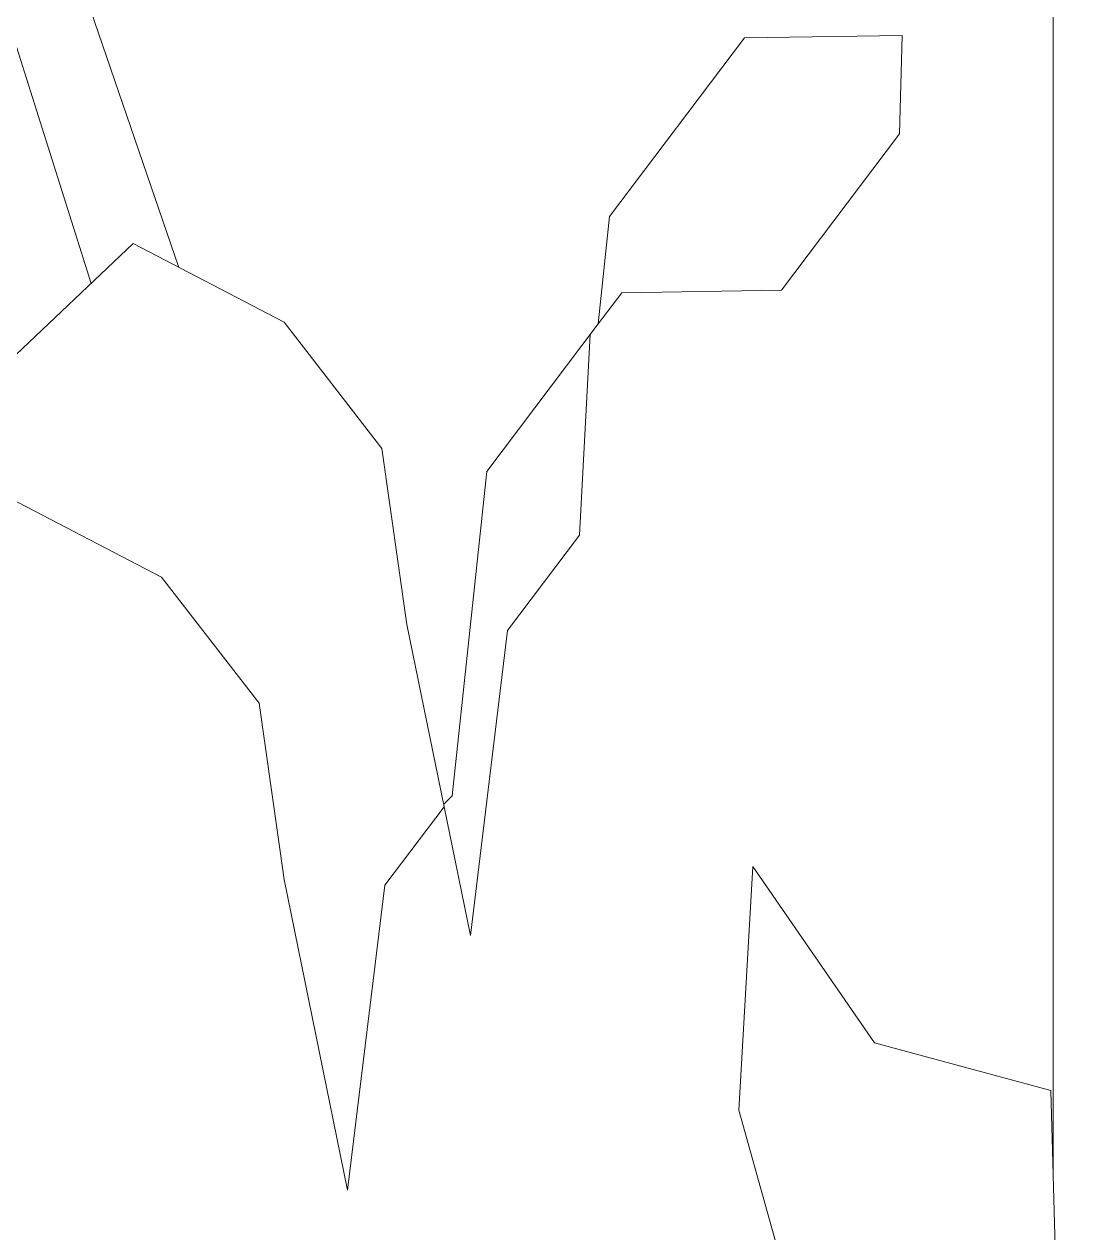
# Model space of a CAD drawing. Header units: metres. Extents: x 3856 to 4207, y -1118 to -691.
# Drawn here: x 3952.356 to 3953.377, y -966.045 to -964.869 of the extents above; entities that cross this region are included whole.
import ezdxf

# ---------------------------------------------------------------- set-up
doc = ezdxf.new("R2010")
doc.units = ezdxf.units.M
doc.layers.add('Planting', color=7, linetype='Continuous', lineweight=9)
doc.layers.add('ROA-E00-URB-A101-MASTER_PLAN cambio estaciomientos_dwg', color=7, linetype='Continuous', lineweight=9, true_color=0x767676)
doc.layers.add('Tallo', color=7, linetype='Continuous', lineweight=9, true_color=0x887568)

# ---------------------------------------------------------------- blocks, each defined once
blk = doc.blocks.new('M_RPC Árbol - Caducifolio - Chopo de Lombardía - 12_2 metros-V104-IMPLANTACIÓN - KIT COMERCIAL')
at = {"layer": 'Planting'}
for p, q in [((0.4998, -0.7453), (0.3685, -0.9192)), ((0.6531, -0.7429), (0.4998, -0.7453)), ((0.6507, -0.8386), (0.6531, -0.7429)), ((0.5358, -0.9908), (0.6507, -0.8386)), ((0.3685, -0.9192), (0.3575, -1.0236)), ((-0.0949, -0.9455), (-0.2152, -1.0596)), ((0.0521, -1.022), (-0.0949, -0.9455)), ((0.3575, -1.0236), (0.3804, -0.9932)), ((0.3804, -0.9932), (0.5358, -0.9908)), ((0.1472, -1.1447), (0.0521, -1.022)), ((0.3575, -1.0236), (0.2491, -1.1672)), ((0.3394, -1.2291), (0.3496, -1.034)), ((0.1713, -1.3162), (0.1472, -1.1447)), ((0.2491, -1.1672), (0.2156, -1.4829)), ((-0.2143, -1.1934), (-0.0673, -1.27)), ((0.2694, -1.3219), (0.3394, -1.2291)), ((-0.0673, -1.27), (0.0278, -1.3927)), ((0.2076, -1.4935), (0.1713, -1.3162)), ((0.2332, -1.6185), (0.2694, -1.3219)), ((0.0278, -1.3927), (0.0519, -1.5642)), ((0.15, -1.5698), (0.2076, -1.4935)), ((0.2156, -1.4829), (0.2072, -1.4913)), ((0.2076, -1.4935), (0.2332, -1.6185)), ((0.5081, -1.5515), (0.4943, -1.7886)), ((0.6264, -1.723), (0.5081, -1.5515)), ((0.0519, -1.5642), (0.1138, -1.8665)), ((0.1138, -1.8665), (0.15, -1.5698)), ((0.7978, -1.7694), (0.6264, -1.723)), ((0.8039, -1.9802), (0.7978, -1.7694)), ((0.4943, -1.7886), (0.5891, -2.128))]:
    blk.add_line(p, q, dxfattribs=at)
blk.add_arc((-0.0275, 0.0085), 3.3603, 180, 360, dxfattribs=at)
at = {"layer": 'Tallo'}
for p, q in [((-0.0504, -0.9686), (-0.2642, -0.3458)), ((-0.2985, -0.4673), (-0.1358, -0.9842))]:
    blk.add_line(p, q, dxfattribs=at)
blk = doc.blocks.new('ROA-E00-URB-A101-MASTER_PLAN cambio estaciomientos_dwg-7942325-IMPLANTACIÓN - KIT COMERCIAL')
at = {"lineweight": 9}
blk.add_line((964.8547, 3953.3568), (965.986, 3953.3568), dxfattribs=at)

msp = doc.modelspace()

# ---------------------------------------------------------------- block references
at = {"layer": 'Planting'}
msp.add_blockref('M_RPC Árbol - Caducifolio - Chopo de Lombardía - 12_2 metros-V104-IMPLANTACIÓN - KIT COMERCIAL', (3952.5568, -964.1374), dxfattribs=at)
at = {"layer": 'ROA-E00-URB-A101-MASTER_PLAN cambio estaciomientos_dwg', "color": 7, "rotation": 269.9999999999999}
msp.add_blockref('ROA-E00-URB-A101-MASTER_PLAN cambio estaciomientos_dwg-7942325-IMPLANTACIÓN - KIT COMERCIAL', (0, 0), dxfattribs=at)

doc.saveas('drawing.dxf')
